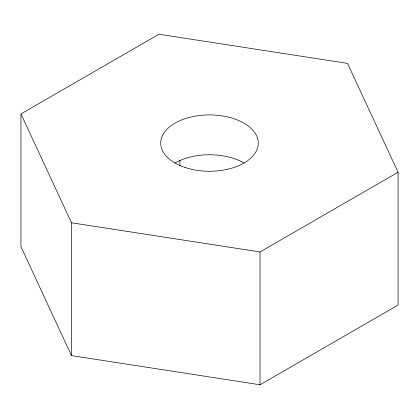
<?xml version="1.0" encoding="UTF-8"?>
<svg xmlns="http://www.w3.org/2000/svg" width="419" height="419" viewBox="0 0 419 419"><rect width="100%" height="100%" fill="white"/><g stroke="black" fill="none" stroke-linecap="round" stroke-linejoin="round"><path stroke-width="0.63" d="M20.95 113.921L158.979 34.232L347.529 63.4L398.05 172.261L398.05 305.079L260.021 384.768L71.471 355.6L20.95 246.739L20.95 113.921L71.471 222.782L71.471 355.6M71.471 222.782L260.021 251.95L398.05 172.261M260.021 251.95L260.021 384.768M179.924 160.173L179.924 166.024M174.995 163.012A48.798 28.173 0 0 1 244.005 163.012M185.098 167.49A48.798 28.173 0 0 0 258.298 143.089A48.798 28.173 0 0 0 185.098 118.692A48.798 28.173 0 0 0 185.098 167.49"/></g></svg>
